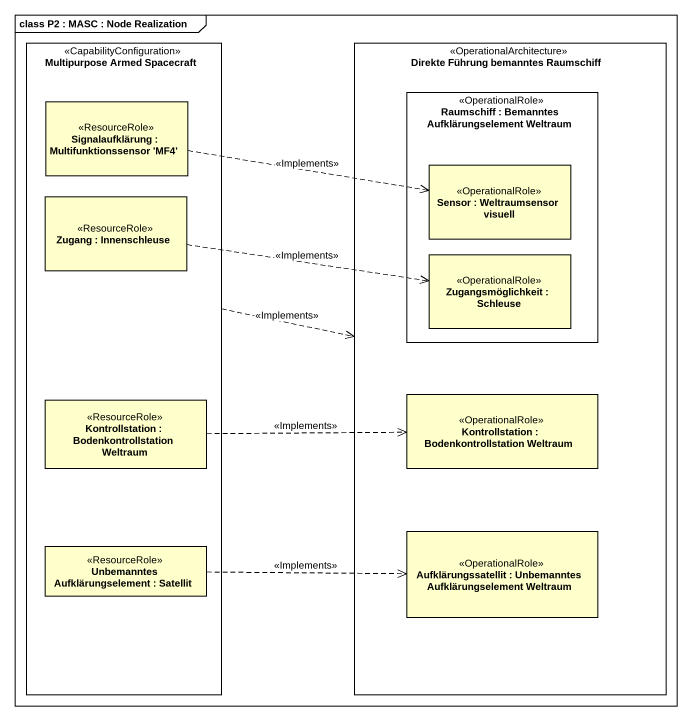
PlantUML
@startuml
mainframe class P2 : MASC : Node Realization
rectangle "Multipurpose Armed Spacecraft" as Multipurpose_Armed <<CapabilityConfiguration>> {
  rectangle "Signalaufklärung : Multifunktionssensor 'MF4'" as Signalaufklärung <<ResourceRole>>
  rectangle "Zugang : Innenschleuse" as Zugang <<ResourceRole>>
  rectangle "Kontrollstation : Bodenkontrollstation Weltraum" as Kontrollstation <<ResourceRole>>
  rectangle "Unbemanntes Aufklärungselement : Satellit" as Unbemanntes <<ResourceRole>>
}
rectangle "Direkte Führung bemanntes Raumschiff" as Direkte_Führung_bemanntes <<OperationalArchitecture>> {
  rectangle "Raumschiff : Bemanntes Aufklärungselement Weltraum" as Raumschiff <<OperationalRole>> {
    rectangle "Sensor : Weltraumsensor visuell" as Sensor <<OperationalRole>>
    rectangle "Zugangsmöglichkeit : Schleuse" as Zugangsmöglichkeit <<OperationalRole>>
  }
  rectangle "Kontrollstation : Bodenkontrollstation Weltraum" as Kontrollstation_2 <<OperationalRole>>
  rectangle "Aufklärungssatellit : Unbemanntes Aufklärungselement Weltraum" as Aufklärungssatellit <<OperationalRole>>
}
Multipurpose_Armed .right.> Direkte_Führung_bemanntes : <<Implements>>
Signalaufklärung .right.> Sensor : <<Implements>>
Zugang .right.> Zugangsmöglichkeit : <<Implements>>
Kontrollstation .right.> Kontrollstation_2 : <<Implements>>
Unbemanntes .right.> Aufklärungssatellit : <<Implements>>
@enduml
